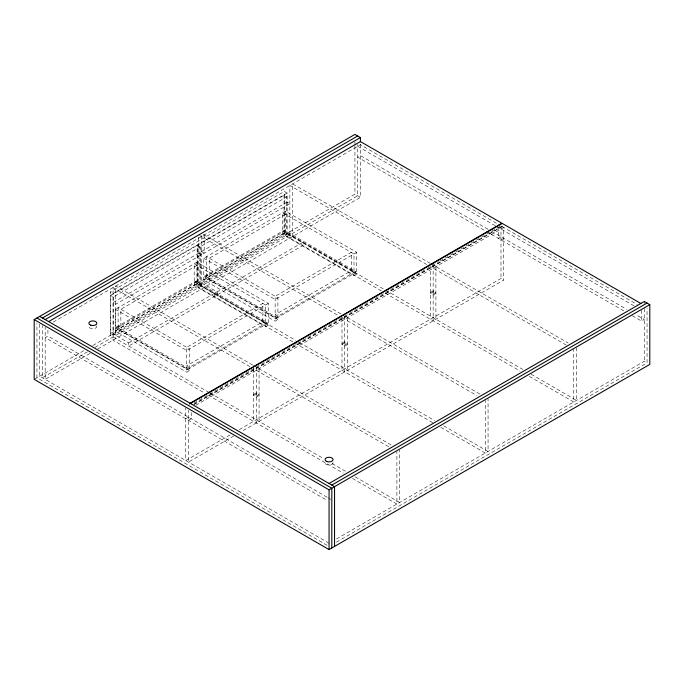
<?xml version="1.0" encoding="UTF-8"?>
<svg xmlns="http://www.w3.org/2000/svg" width="684" height="684" viewBox="0 0 684 684"><rect width="100%" height="100%" fill="white"/><g stroke="black" fill="none" stroke-linecap="round" stroke-linejoin="round"><path stroke-width="0.51" stroke-dasharray="3.42 2.56" d="M53.207 322.104L360.425 144.734L500.047 225.344M209.159 392.531L110.269 335.434L110.269 291.974L284.364 191.46L287.109 193.042L287.109 236.51M287.109 193.042L113.014 293.556L110.269 291.974M110.586 295.411L197.154 245.428L199.899 247.009L199.899 285.04L113.33 335.032L110.586 333.441L110.586 295.411L113.33 296.993L199.899 247.009M197.471 245.248L284.048 195.265L286.793 196.847L286.793 234.877L200.215 284.86L197.471 283.279L197.471 245.248L200.215 246.83L286.793 196.847M327.183 497.251L47.923 336.024L45.178 337.605L327.208 500.44M189.477 370.66L118.11 329.457L118.11 307.723L189.477 348.925L189.477 370.66L186.723 372.241L115.365 331.047L115.365 309.313L196.958 262.203L268.325 303.405L268.325 325.139L265.58 326.721L194.213 285.519L194.213 263.785L265.58 304.987L265.58 326.721M277.892 319.608L206.525 278.414L206.525 256.68L277.892 297.882L277.892 319.608L275.148 321.198L203.781 279.995L203.781 258.261L285.382 211.151L356.74 252.353L356.74 274.087L353.996 275.669L282.637 234.467L282.637 212.741L353.996 253.935L353.996 275.669M196.958 265.375L120.854 309.313L120.854 327.696L118.11 326.106M285.382 214.323L209.27 258.261L209.27 276.644L206.525 275.062M116.545 327.012L195.786 281.261L267.145 322.463L267.145 323.643L187.903 369.394L116.545 328.192L116.545 327.012L187.903 368.214L267.145 322.463M204.961 275.968L284.202 230.217L355.569 271.42L355.569 272.591L276.319 318.342L204.961 277.14L204.961 275.968L276.319 317.171L355.569 271.42M116.545 328.192L195.786 282.441L267.145 323.643M204.961 277.14L284.202 231.389L355.569 272.591M110.586 333.441L197.154 283.458L197.154 245.428M197.471 283.279L284.048 233.295L286.793 234.877M120.854 327.696L196.958 283.757L194.213 282.167M209.27 276.644L285.382 232.705L282.637 231.124M115.365 331.047L118.11 329.457M194.213 285.519L196.958 283.937L268.325 325.139M203.781 279.995L206.525 278.414M282.637 234.467L285.382 232.885L356.74 274.087M34.2 379.355L84.987 350.028M92.853 345.488L354.936 194.179L360.425 197.343L360.425 142.623M87.347 351.841L42.434 377.765L42.434 325.473M95.127 347.344L357.681 195.761L357.681 144.529M90.091 353.423L45.178 379.355L45.178 327.055M97.872 348.925L360.425 197.343M128.695 342.906L302.79 242.392L302.79 245.565L128.695 346.078L128.695 342.906L113.014 333.852M268.325 303.405L186.723 350.516L115.365 309.313M356.74 252.353L275.148 299.464L203.781 258.261M265.58 323.37L262.836 321.788L186.723 365.726L189.477 367.308M353.996 272.317L351.251 270.736L275.148 314.674L277.892 316.264M193.991 403.141L439.06 261.656M439.983 261.117L500.996 225.891L637.214 304.534M193.752 404.321L501.902 226.413M194.068 404.5L502.21 226.592L502.21 224.48M195.821 405.253L503.74 227.473L503.74 280.089L242.11 431.134M185.749 418.762L188.493 417.18M500.996 236.758L498.251 238.34L498.251 227.473M188.493 420.352L191.238 418.762L191.238 411.853M500.996 239.93L503.74 238.34M230.123 434.887L185.749 460.512L185.749 407.895M239.366 429.552L500.996 278.499L503.74 280.089M233.791 435.939L188.493 462.093L188.493 410.263M632.315 315.743L641.566 321.087L644.311 319.496L635.992 314.691M336.46 538.983L644.311 361.246L647.055 362.828L647.055 308.398M336.425 542.164L647.055 362.828M357.681 146.316L495.464 225.865M496.387 226.395L634.171 305.945M488.034 229.277L360.425 155.601L357.681 157.183L485.289 230.859M491.736 231.406L626.741 309.356M486.213 231.389L624.919 311.476M430.373 263.443L292.598 183.893L292.598 236.51M431.296 263.981L568.156 342.992M426.705 264.494L289.854 185.484L289.854 238.092M566.335 345.112L430.407 266.632L430.416 319.248M287.109 233.338L522.841 369.446M531.16 374.242L576.475 400.405L576.475 347.797M381.407 290.948L284.364 234.92L284.364 191.46M385.092 293.085L520.096 371.027M529.339 376.362L573.731 401.987L573.731 349.379M203.285 234.432L341.042 313.965M479.74 394.035L344.727 316.094L344.745 371.882M199.608 235.476L338.298 315.555M341.983 317.675L476.996 395.626M201.429 251.558L204.174 253.148L204.174 234.945M198.685 253.148L201.429 254.73M201.429 282.8L217.119 291.854L217.119 295.026M197.154 283.458L295.744 340.418M299.43 342.547L434.434 420.489M443.668 425.824L488.06 451.457L488.06 398.84M432.613 422.609L198.685 287.554L198.685 234.945M440.924 427.414L485.315 453.039L485.315 400.431M252.61 365.008L115.758 285.998L115.758 338.606M253.533 365.538L392.24 445.617M249.865 366.59L113.014 287.579L113.014 340.187L204.567 393.052M388.572 446.669L253.567 368.727L253.584 421.344M210.073 393.061L323.814 458.725M332.133 463.53L346.933 472.071M355.252 476.876L399.636 502.501L399.636 449.892M208.252 395.181L343.265 473.123M352.508 478.458L396.891 504.091L396.891 451.474M328.106 497.79L330.876 499.388M329.004 543.216L39.689 376.183L39.689 323.891M327.183 545.336L36.945 377.765L36.945 323.344M644.311 301.482L644.311 303.611M644.311 308.629L644.311 361.246M641.566 310.22L641.566 321.087M500.996 225.891L500.996 278.499M435.905 266.64L435.905 319.248M433.16 265.05L433.16 320.83M354.936 141.879L354.936 145.085M354.936 146.154L354.936 194.179M351.251 270.736L351.251 252.353L275.148 296.292L275.148 321.198M347.489 317.684L347.489 370.3M342 317.684L342 370.3M285.382 211.151L285.382 232.885M284.202 230.217L284.202 231.389M284.048 195.265L284.048 233.295M276.319 317.171L276.319 318.342M262.836 321.788L262.836 303.405L186.723 347.344L186.723 372.241M259.074 368.736L259.074 421.344M256.329 367.154L256.329 422.934M214.374 293.445L214.374 296.608M201.429 235.467L201.429 285.972M200.215 246.83L200.215 284.86M196.958 262.203L196.958 283.937M195.786 281.261L195.786 282.441M187.903 368.214L187.903 369.394M113.33 296.993L113.33 335.032M47.923 330.098L47.923 336.024M333.04 462.529A3.993 2.308 0 0 1 329.192 465.052A3.993 2.308 0 0 1 325.062 462.683M96.76 325.875A3.993 2.308 0 0 1 92.99 328.688A3.993 2.308 0 0 1 88.911 326.02M287.109 202.096L113.014 302.61L115.758 304.192L289.854 203.687L287.109 202.096M256.329 392.915L253.584 394.497L256.329 396.079L259.074 394.497L256.329 392.915M344.745 341.863L342 343.445L344.745 345.035L347.489 343.445L344.745 341.863M433.16 290.82L430.416 292.401L433.16 293.983L435.905 292.401L433.16 290.82M256.329 394.001L253.584 395.583L256.329 397.165L259.074 395.583L256.329 394.001M344.745 342.949L342 344.539L344.745 346.121L347.489 344.539L344.745 342.949M433.16 291.906L430.416 293.487L433.16 295.069L435.905 293.487L433.16 291.906"/><path stroke-width="1.03" d="M329.064 483.485L644.311 301.482L649.8 304.645L649.8 364.41L329.064 549.585L34.2 379.355L34.2 319.59L354.936 134.415L360.425 137.578L360.425 141.853M42.434 318L357.681 135.996M45.178 319.59L360.425 137.578M48.581 321.608L360.425 141.562L501.902 223.241L190.049 403.286M189.442 403.996L502.21 223.42L640.908 303.499M331.808 485.067L647.055 303.063M34.2 319.59L329.064 489.821L649.8 304.645M39.689 316.418L334.553 486.657L334.553 546.422M36.945 318L331.808 488.239L331.808 548.004M329.064 489.821L329.064 549.585M326.961 461.546A3.993 2.308 0 0 0 333.057 459.648A3.993 2.308 0 0 0 327.166 457.545A3.993 2.308 0 0 0 326.961 461.546M90.758 325.174A3.993 2.308 0 0 0 96.854 323.284A3.993 2.308 0 0 0 90.963 321.181A3.993 2.308 0 0 0 90.758 325.174"/></g></svg>
